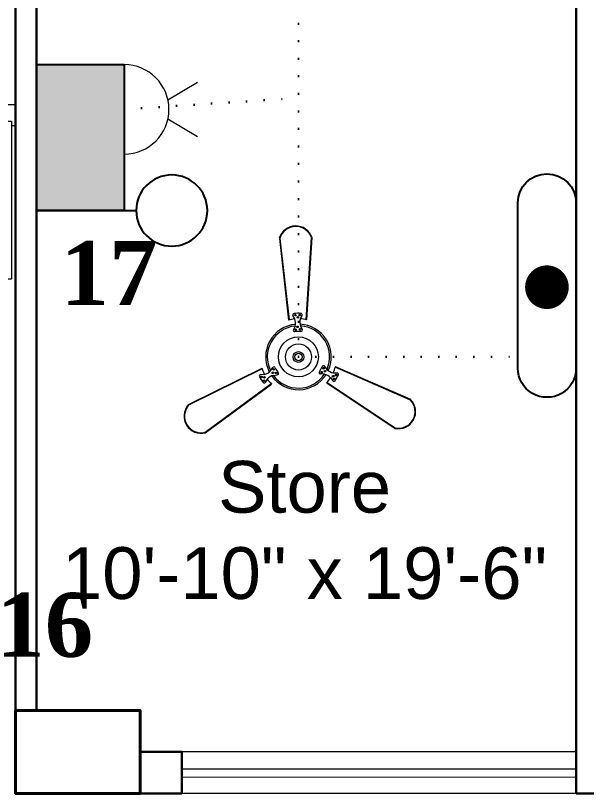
# Model space of a CAD drawing. Header units: inches. Extents: x -12 to 20935469, y -1604 to 24729220.
# Drawn here: x 20825139.4 to 20825276.9, y 24649601.4 to 24649788.9 of the extents above; entities that cross this region are included whole.
import ezdxf

# ---------------------------------------------------------------- set-up
doc = ezdxf.new("R2010")
doc.units = ezdxf.units.IN
doc.header["$LTSCALE"] = 0.03
doc.header["$MEASUREMENT"] = 0
doc.linetypes.add('DOT', pattern=[0.25, 0, -0.25])
for name, color, linetype, lineweight in [('0-elect.fixture-3 fan', 200, 'Continuous', 20), ('2', 7, 'Continuous', 9), ('column', 1, 'Continuous', 40), ('Dimiention', 75, 'Continuous', 18), ('Door', 7, 'Continuous', 18), ('E-CF', 4, 'Continuous', 30), ('line', 7, 'Continuous', 9), ('Main Wall', 7, 'Continuous', 30), ('wind.', 150, 'Continuous', 20)]:
    doc.layers.add(name, color=color, linetype=linetype, lineweight=lineweight)
for name, color, linetype in [('H', 154, 'Continuous'), ('SB TEXT', 215, 'DOT'), ('TEXT', 7, 'Continuous'), ('w', 188, 'DOT')]:
    doc.layers.add(name, color=color, linetype=linetype)
doc.styles.add('2', font='swisscl.ttf')
doc.styles.get("Standard").update_dxf_attribs({"font": 'timesbd.ttf'})

# ---------------------------------------------------------------- blocks, each defined once
blk = doc.blocks.new('$D40')
at = {"layer": 'Door'}
for p, q in [((1, 4), (1, 42)), ((2, 0), (2, 41.99)), ((1, 5), (0, 5)), ((2, 4), (1, 4)), ((39, 4), (38, 4)), ((38, 4), (38, 0)), ((40, 5), (38.99, 5)), ((39, 5), (39, 4)), ((2, 0), (0, 0)), ((40, 0), (38, 0))]:
    blk.add_line(p, q, dxfattribs=at)
blk.add_arc((1, 4), 38, 0, 90, dxfattribs=at)
blk = doc.blocks.new('E-CF')
at = {"layer": '0-elect.fixture-3 fan', "color": 230, "linetype": 'ByBlock', "lineweight": 13, "ltscale": 5}
for p, q in [((-1.45, 6.53), (-2.38, 20.87)), ((-1.35, 6.55), (-2.29, 20.85)), ((3.24, 20.73), (1.65, 6.48)), ((3.34, 20.73), (1.74, 6.45)), ((-19.63, -7.46), (-6.46, -1.71)), ((-19.57, -7.54), (-6.43, -1.8)), ((6.34, -2.1), (19.2, -8.44)), ((6.37, -2.01), (19.25, -8.36)), ((-4.99, -4.44), (-16.92, -12.4)), ((-4.93, -4.51), (-16.88, -12.49)), ((16.28, -13.26), (4.71, -4.73)), ((16.32, -13.17), (4.78, -4.66))]:
    blk.add_line(p, q, dxfattribs=at)
at = {"layer": '0-elect.fixture-3 fan', "color": 232, "linetype": 'ByBlock', "lineweight": 13, "ltscale": 5}
for p, q in [((-0.33, 6.68), (-0.62, 7.28)), ((-0.29, 7.46), (-0.15, 7.2)), ((-0.02, 6.87), (0.23, 7.01)), ((0.48, 7.43), (0.62, 7.18)), ((0.63, 6.66), (0.96, 7.25)), ((-0.35, 5.43), (-0.66, 4.81)), ((-0.35, 4.97), (-0.22, 4.72)), ((0.04, 5.2), (0.29, 5.33)), ((0.42, 4.9), (0.56, 4.65)), ((0.6, 5.41), (0.87, 4.78)), ((-4.99, -2.18), (-4.57, -1.62)), ((-4.52, -2.55), (-4.76, -2.41)), ((-4.46, -2.08), (-4.31, -1.83)), ((-4.13, -2.78), (-3.98, -2.54)), ((4.47, -2.17), (4.18, -2.17)), ((4.47, -2.63), (4.47, -2.91)), ((4.87, -2.41), (4.49, -1.83)), ((-6.08, -2.77), (-6.75, -2.79)), ((-6.68, -3.29), (-6.53, -3.05)), ((-6.31, -3.97), (-6.16, -3.73)), ((-5.94, -3.44), (-6.18, -3.29)), ((-5.62, -3.61), (-6, -4.17)), ((-4.53, -3.01), (-3.84, -2.97)), ((4.38, -3.22), (3.69, -3.14)), ((4.03, -2.81), (3.74, -2.8)), ((5.44, -3.87), (5.79, -4.45)), ((5.94, -3.05), (6.61, -3.1)), ((5.95, -3.42), (5.94, -3.7)), ((6.6, -3.47), (6.31, -3.46)), ((6.19, -4.13), (5.9, -4.12))]:
    blk.add_line(p, q, dxfattribs=at)
at = {"layer": '0-elect.fixture-3 fan', "color": 5, "lineweight": 13}
blk.add_line((0, 0), (0, 0), dxfattribs=at)
at = {"layer": '0-elect.fixture-3 fan', "color": 230, "linetype": 'ByBlock', "lineweight": 13, "ltscale": 5, "extrusion": (0, 0, -1)}
for centre, major_axis, start_param, end_param in [((0.46, 19.91), (-2.12, 2.12), 5.823867, 8.359631), ((0.46, 19.91), (-2.05, 2.05), 5.830329, 8.353169), ((0, 0), (-4.05, 4.05), 5.068563, 7.021343), ((0, 0), (4.72, 4.72), -1.003222, -0.833722), ((0, 0), (-4.05, 4.05), 0.879773, 2.832553), ((0, 0), (4.72, 4.72), -0.690743, -0.521244), ((0, 0), (-3.85, 3.85), 5.085186, 7.003917), ((0, 0), (-3.85, 3.85), 0.896396, 2.815126), ((0, 0), (-4.72, 4.72), 5.068843, 5.238343), ((0, 0), (-4.72, 4.72), 2.66197, 2.831469), ((0, 0), (4.72, 4.72), 3.185569, 3.355068), ((0, 0), (4.05, 4.05), 1.403372, 3.356151), ((0, 0), (-3.85, 3.85), 2.990791, 4.909522), ((0, 0), (4.72, 4.72), 1.403652, 1.573151), ((-17.47, -9.55), (-2.12, 2.12), 3.729471, 6.265236), ((-17.47, -9.55), (-2.05, 2.05), 3.735934, 6.258773), ((17, -10.35), (-2.12, 2.12), 1.635076, 4.170841), ((17, -10.35), (2.05, 2.05), 0.070743, 2.593582)]:
    blk.add_ellipse(centre, major_axis=major_axis, ratio=1, start_param=start_param, end_param=end_param, dxfattribs=at)
at = {"layer": '0-elect.fixture-3 fan', "color": 232, "linetype": 'ByBlock', "lineweight": 13, "ltscale": 5, "extrusion": (0, 0, -1)}
for centre, major_axis, start_param, end_param in [((-0.41, 7.39), (-0.169, 0.169), 5.038692, 7.013305), ((0, 0), (5.4, 5.4), -0.840677, -0.683789), ((-0.22, 7.33), (0.101, 0.101), 3.926991, 10.210176), ((0.11, 6.94), (0.101, 0.101), 3.926991, 10.210176), ((0.55, 7.31), (0.101, 0.101), 3.926991, 10.210176), ((0.75, 7.36), (-0.169, 0.169), 0.887007, 2.86162), ((-2.18, 6.1), (-1.37, 1.37), 2.052913, 2.705807), ((2.58, 5.99), (1.46, 1.46), 3.643048, 4.257264), ((-0.44, 4.71), (0.169, 0.169), 2.26283, 4.381754), ((-0.28, 4.84), (0.101, 0.101), 3.926991, 10.210176), ((0, 0), (3.17, 3.17), -0.878763, -0.645703), ((0.17, 5.27), (0.101, 0.101), 3.926991, 10.210176), ((0.49, 4.78), (0.101, 0.101), 3.926991, 10.210176), ((0.66, 4.68), (0.169, 0.169), 0.376965, 2.49589), ((-6.47, -0.75), (1.46, 1.46), 1.548653, 2.162869), ((-4.64, -2.48), (-0.101, 0.101), 5.497787, 11.780972), ((-4.38, -1.76), (-0.169, 0.169), 6.136552, 8.255476), ((-4.38, -1.96), (-0.101, 0.101), 5.497787, 11.780972), ((-4.05, -2.66), (0.101, 0.101), 3.926991, 10.210176), ((0, 0), (-3.17, 3.17), 4.880824, 5.113884), ((-3.86, -2.73), (0.169, 0.169), 0.168435, 2.287359), ((0, 0), (-3.17, 3.17), 2.786429, 3.019489), ((3.89, -2.81), (0.101, 0.101), 3.926991, 10.210176), ((4.29, -1.97), (-0.169, 0.169), 5.928021, 8.046946), ((4.33, -2.17), (0.101, 0.101), 3.926991, 10.210176), ((4.47, -2.77), (0.101, 0.101), 3.926991, 10.210176), ((6.36, -1.16), (1.37, 1.37), 2.576511, 3.229406), ((-6.75, -3.02), (0.169, 0.169), 3.505001, 5.479614), ((0, 0), (-5.4, 5.4), 4.91891, 5.075797), ((-6.6, -3.17), (0.101, 0.101), 3.926991, 10.210176), ((-6.24, -3.85), (0.101, 0.101), 3.926991, 10.210176), ((-6.06, -3.36), (0.101, 0.101), 3.926991, 10.210176), ((-4.19, -4.93), (-1.37, 1.37), 6.241703, 6.894597), ((3.72, -2.9), (0.169, 0.169), 2.471361, 4.590285), ((3.89, -5.22), (-1.46, 1.46), 1.025054, 1.63927), ((5.95, -3.56), (-0.101, 0.101), 5.497787, 11.780972), ((6.05, -4.13), (0.101, 0.101), 3.926991, 10.210176), ((0, 0), (-5.4, 5.4), 2.824515, 2.981402), ((6.45, -3.47), (-0.101, 0.101), 5.497787, 11.780972), ((6.6, -3.33), (-0.169, 0.169), 0.849902, 2.824515), ((-6.19, -4.04), (0.169, 0.169), 1.373501, 3.348114), ((6, -4.32), (-0.169, 0.169), 2.981402, 4.956015)]:
    blk.add_ellipse(centre, major_axis=major_axis, ratio=1, start_param=start_param, end_param=end_param, dxfattribs=at)
at = {"layer": '0-elect.fixture-3 fan', "linetype": 'ByBlock', "lineweight": 13, "ltscale": 5, "extrusion": (0, 0, -1)}
blk.add_ellipse((0.01, 0.03), major_axis=(-2.47, 2.47), ratio=1, start_param=5.497787, end_param=11.780972, dxfattribs=at)
at = {"layer": '0-elect.fixture-3 fan', "color": 200, "linetype": 'ByBlock', "lineweight": 13, "ltscale": 5, "extrusion": (0, 0, -1)}
blk.add_ellipse((0, 0), major_axis=(-1.61, 1.61), ratio=1, start_param=5.497787, end_param=11.780972, dxfattribs=at)
at = {"layer": '0-elect.fixture-3 fan', "color": 190, "linetype": 'ByBlock', "lineweight": 13, "ltscale": 5, "extrusion": (0, 0, -1)}
for major_axis, start_param, end_param in [((0.666, 0.666), 3.926991, 10.210176), ((-0.461, 0.461), 5.497787, 11.780972)]:
    blk.add_ellipse((0, 0), major_axis=major_axis, ratio=1, start_param=start_param, end_param=end_param, dxfattribs=at)
blk = doc.blocks.new('fgftrfteter')
at = {"layer": 'Dimiention', "color": 4, "ltscale": 50}
for p, q in [((4580894.6, 2288122.5), (4580807.5, 2288269.4)), ((4580988.8, 2288122.5), (4581075.8, 2288269.4)), ((4580719.7, 2287905.6), (4581163.6, 2287905.6))]:
    blk.add_line(p, q, dxfattribs=at)
blk.add_arc((4580941.7, 2287905.6), 221.9, 0, 180, dxfattribs=at)
blk = doc.blocks.new('2PIN')
at = {"layer": 'H', "true_color": 0x000000, "transparency": 33554567}
h = blk.add_hatch(color=18, dxfattribs=at)
h.dxf.hatch_style = 1
h.paths.add_polyline_path([(20823026.99, 24658981.16), (20822972.29, 24658981.16), (20822972.29, 24658948.3), (20823026.99, 24658948.3)])
blk.add_lwpolyline([(20822972.29, 24658981.16), (20823026.99, 24658981.16), (20823026.99, 24658948.3), (20822972.29, 24658948.3)], close=True)
at = {"layer": '2', "color": 6, "lineweight": 25, "transparency": 33554648, "xscale": 0.07559514081214198, "yscale": 0.07559514081214198, "zscale": 0.07559514081214198}
blk.add_blockref('fgftrfteter', (20476692.14, 24486026.62), dxfattribs=at)
blk = doc.blocks.new('bulb')
at = {"layer": 'line', "color": 4, "lineweight": 25, "ltscale": 50}
for p, q in [((20823168.7, 24658803.9), (20823168.7, 24658777.61)), ((20823168.7, 24658790.76), (20823209.88, 24658790.76))]:
    blk.add_line(p, q, dxfattribs=at)
blk.add_circle((20823224.56, 24658790.76), 14.68, dxfattribs=at)
blk = doc.blocks.new('FDDF')
at = {"layer": 'line', "color": 6, "linetype": 'Continuous', "lineweight": 25, "ltscale": 50}
for p, q in [((7351582.6, 3307777.3), (7351582.6, 3307351.8)), ((7351732.3, 3307777.3), (7351732.3, 3307351.8))]:
    blk.add_line(p, q, dxfattribs=at)
at = {"layer": 'line', "color": 6, "linetype": 'Continuous', "lineweight": 40, "ltscale": 50, "const_width": 56.1}
blk.add_lwpolyline([(7351657.4, 3307596.9, 1), (7351657.4, 3307540.8, 1)], format="xyb", close=True, dxfattribs=at)
at = {"layer": 'line', "color": 6, "linetype": 'Continuous', "lineweight": 25, "ltscale": 50}
for centre, start, end in [((7351657.4, 3307777.3), 0, 180), ((7351657.4, 3307351.8), 180, 0)]:
    blk.add_arc(centre, 74.8, start, end, dxfattribs=at)

msp = doc.modelspace()

# ---------------------------------------------------------------- linework, layer by layer
at = {"layer": 'column', "lineweight": 40, "ltscale": 20}
msp.add_lwpolyline([(20825139.37, 24649621.38), (20825139.37, 24649601.38), (20825169.37, 24649601.38), (20825169.37, 24649621.38)], close=True, dxfattribs=at)
at = {"layer": 'Main Wall', "lineweight": 30}
for p, q in [((20825274.37, 24649845.39), (20825274.37, 24649601.38)), ((20825139.37, 24649621.38), (20825139.37, 24649805.39)), ((20825144.37, 24649621.38), (20825144.37, 24649805.39)), ((20825279.37, 24649601.38), (20825274.37, 24649601.38))]:
    msp.add_line(p, q, dxfattribs=at)
msp.add_lwpolyline([(20825169.37, 24649601.38), (20825179.37, 24649601.38), (20825179.37, 24649611.38), (20825169.37, 24649611.38)], dxfattribs=at)
at = {"layer": 'w', "linetype": 'DOT', "lineweight": 30, "ltscale": 550, "transparency": 33554661}
for p, q in [((20825207.51, 24649706.61), (20825207.51, 24649831.37)), ((20825165.51, 24649766.25), (20825207.51, 24649768.99)), ((20825207.5, 24649706.57), (20825260.01, 24649706.57))]:
    msp.add_line(p, q, dxfattribs=at)
at = {"layer": 'wind.', "lineweight": 5}
for p, q in [((20825274.37, 24649611.38), (20825179.37, 24649611.38)), ((20825274.37, 24649607.26), (20825179.37, 24649607.21)), ((20825274.37, 24649605.26), (20825179.37, 24649605.21)), ((20825274.37, 24649601.38), (20825179.37, 24649601.38))]:
    msp.add_line(p, q, dxfattribs=at)

# ---------------------------------------------------------------- block references
for name, p, xscale, yscale, zscale, rotation in [('2PIN', (4970657.4, 38038827.75), 0.6429687876420657, 0.6429687876420657, 0.6429687876420657, 269.998086622989), ('bulb', (8669580.56, 39045332.39), -0.5837749611745885, 0.5837749611745885, 0.5837749611745884, 179.9980868026808)]:
    msp.add_blockref(name, p, dxfattribs=dict(xscale=xscale, yscale=yscale, zscale=zscale, rotation=rotation))
at = {"layer": 'Door', "rotation": 180}
msp.add_blockref('$D40', (20825139.37, 24649767.39), dxfattribs=at)
at = {"layer": 'E-CF', "xscale": -1.378879578969062, "yscale": 1.378879578969062, "zscale": 1.378879578969062}
msp.add_blockref('E-CF', (20825207.5, 24649706.57), dxfattribs=at)
at = {"layer": 'line', "color": 5, "xscale": -0.09369666655797602, "yscale": 0.09369666655797602, "zscale": 0.09369666655797602, "rotation": 179.9999999896241}
msp.add_blockref('FDDF', (20136441.56, 24959631.56), dxfattribs=at)

# ---------------------------------------------------------------- texts
at = {"layer": 'SB TEXT', "char_height": 15.435, "width": 227.4581, "attachment_point": 8, "rotation": 0}
for s, insert in [('\\A1;17', (20825161.86, 24649719.06)), ('\\A1;16', (20825146.4, 24649634.08))]:
    msp.add_mtext(s, dxfattribs=dict(at, insert=insert))
at = {"layer": 'TEXT', "color": 30, "lineweight": 5, "ltscale": 20, "insert": (20825208.98, 24649681.52), "char_height": 12.4758, "attachment_point": 2, "style": '2'}
msp.add_mtext_dynamic_manual_height_columns('\\pxsm1;{\\fArial|b0|i0|c0|p34;\\C0;Store\\P10\'-10" x 19\'-6" }', width=269.4354, gutter_width=0.75, heights=[0], dxfattribs=at)

doc.saveas('drawing.dxf')
